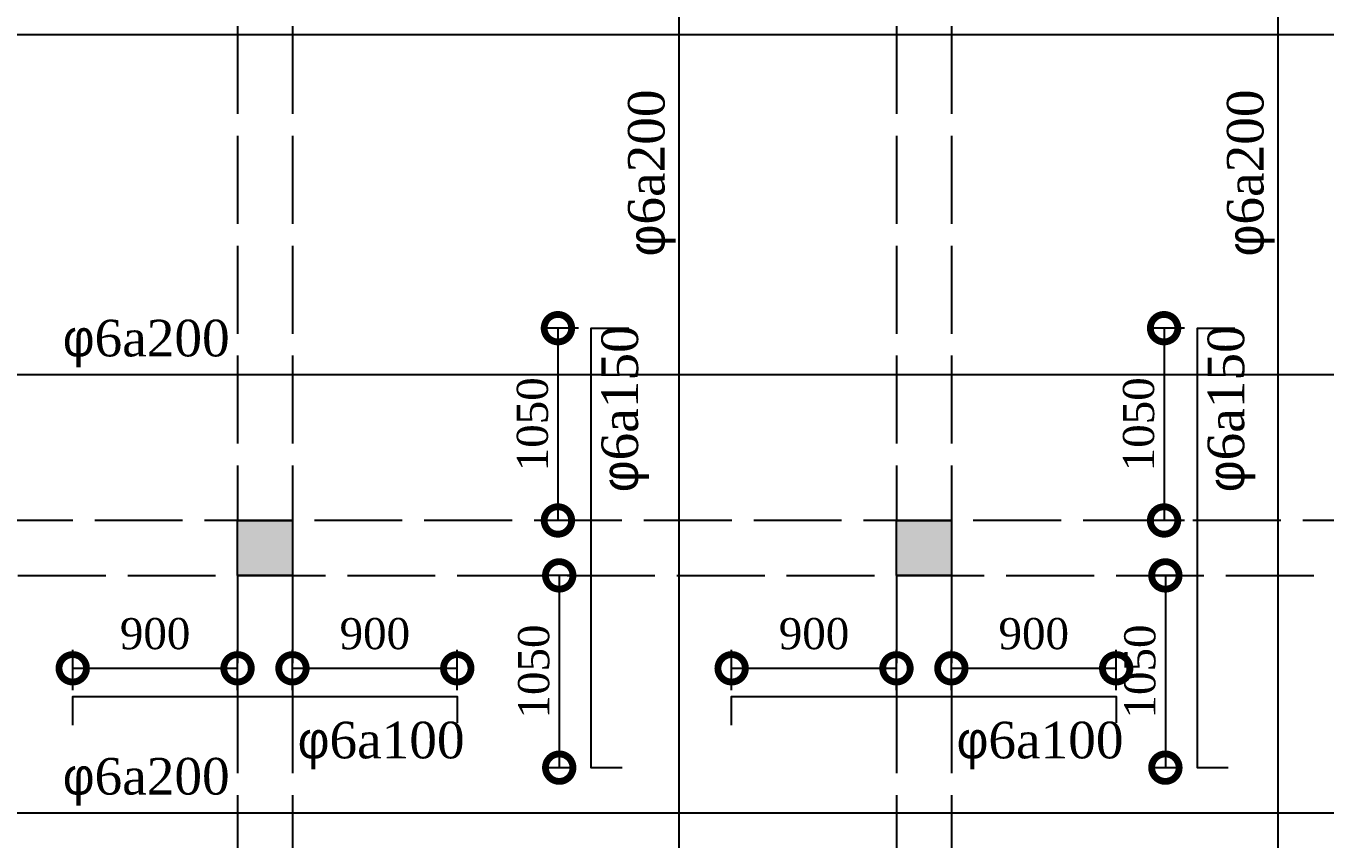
# Model space of a CAD drawing. Extents: x -105064 to -20964, y -943 to 58457.
# Drawn here: x -63152 to -56054, y 33593 to 38033 of the extents above; entities that cross this region are included whole.
import ezdxf

# ---------------------------------------------------------------- set-up
doc = ezdxf.new("R2010")
doc.units = 0
doc.header["$LTSCALE"] = 40
doc.linetypes.add('ACAD_ISO02W100', pattern=[15, 12, -3])
doc.layers.get('0').update_dxf_attribs({"linetype": 'CONTINUOUS'})
doc.layers.get('DEFPOINTS').update_dxf_attribs({"linetype": 'CONTINUOUS'})
for name, color, linetype in [('COT', 3, 'CONTINUOUS'), ('KTHUOT', 6, 'CONTINUOUS'), ('MANH', 2, 'CONTINUOUS'), ('TEXT', 7, 'CONTINUOUS'), ('THEP', 1, 'CONTINUOUS')]:
    doc.layers.add(name, color=color, linetype=linetype)
doc.styles.add('VNI-HELVE', font='')
doc.styles.add('VNI-TIMES', font='')
doc.styles.get('VNI-HELVE').set_extended_font_data('VNI-Helve')
doc.styles.get('VNI-TIMES').set_extended_font_data('VNI-Times')
doc.dimstyles.new('D1', dxfattribs={"dimscale": 0, "dimtxt": 300, "dimasz": 250, "dimexe": 250, "dimexo": 0, "dimgap": 160, "dimtad": 1, "dimdec": 0, "dimdsep": 46, "dimtxsty": 'VNI-HELVE', "dimblk1": 'ARCHTICK', "dimblk2": 'ARCHTICK', "dimsah": 1, "dimcen": 2.5, "dimclrd": 6, "dimclre": 6, "dimclrt": 6, "dimadec": 0, "dimazin": 0, "dimtfac": 1, "dimtdec": 0, "dimtmove": 0, "dimatfit": 3, "dimldrblk": 'ARCHTICK', "dimfxl": 1, "dimtolj": 1, "dimtzin": 0, "dimarcsym": 0})

# ---------------------------------------------------------------- blocks, each defined once
blk = doc.blocks.new('_DotSmall')
at = {"color": 0, "linetype": 'ByBlock', "const_width": 0.5}
blk.add_lwpolyline([(-0.0625, 0, 1), (0.0625, 0, 1)], format="xyb", close=True, dxfattribs=at)
blk = doc.blocks.new('*D211')
at = {"layer": 'DEFPOINTS', "color": 0, "linetype": 'Continuous', "transparency": 16777216}
for p in [(-61995.8, 34525.2), (-62896.3, 34335.5), (-61995.8, 34335.5)]:
    blk.add_point(p, dxfattribs=at)
at = {"layer": 'KTHUOT', "color": 9, "linetype": 'Continuous', "lineweight": -2, "transparency": 16777216}
for p, q in [((-62896.3, 34405.5), (-62896.3, 34625.2)), ((-61995.8, 34405.5), (-61995.8, 34625.2)), ((-62896.3, 34525.2), (-61995.8, 34525.2))]:
    blk.add_line(p, q, dxfattribs=at)
at = {"layer": 'KTHUOT', "color": 9, "linetype": 'Continuous', "lineweight": -2, "transparency": 16777216, "xscale": 300, "yscale": 300, "zscale": 300, "rotation": 180}
blk.add_blockref('_DotSmall', (-62896.3, 34525.2), dxfattribs=at)
at = {"layer": 'KTHUOT', "color": 9, "linetype": 'Continuous', "lineweight": -2, "transparency": 16777216, "xscale": 300, "yscale": 300, "zscale": 300}
blk.add_blockref('_DotSmall', (-61995.8, 34525.2), dxfattribs=at)
at = {"layer": 'KTHUOT', "color": 7, "linetype": 'Continuous', "transparency": 16777216, "insert": (-62446.1, 34713.2), "char_height": 170, "attachment_point": 5, "style": 'VNI-TIMES'}
blk.add_mtext('\\A1;900', dxfattribs=at)
blk = doc.blocks.new('_ARCHTICK')
at = {"color": 0, "linetype": 'ByBlock', "const_width": 0.15}
blk.add_lwpolyline([(-0.5, -0.5), (0.5, 0.5)], dxfattribs=at)
blk = doc.blocks.new('*D202')
at = {"layer": 'DEFPOINTS', "color": 0, "linetype": 'Continuous', "transparency": 16777216}
for p in [(-60795.4, 34525.2), (-61695.8, 34335.5), (-60795.4, 34335.5)]:
    blk.add_point(p, dxfattribs=at)
at = {"layer": 'KTHUOT', "color": 9, "linetype": 'Continuous', "lineweight": -2, "transparency": 16777216}
for p, q in [((-61695.8, 34405.5), (-61695.8, 34625.2)), ((-60795.4, 34405.5), (-60795.4, 34625.2)), ((-61695.8, 34525.2), (-60795.4, 34525.2))]:
    blk.add_line(p, q, dxfattribs=at)
at = {"layer": 'KTHUOT', "color": 9, "linetype": 'Continuous', "lineweight": -2, "transparency": 16777216, "xscale": 300, "yscale": 300, "zscale": 300, "rotation": 180}
blk.add_blockref('_DotSmall', (-61695.8, 34525.2), dxfattribs=at)
at = {"layer": 'KTHUOT', "color": 9, "linetype": 'Continuous', "lineweight": -2, "transparency": 16777216, "xscale": 300, "yscale": 300, "zscale": 300}
blk.add_blockref('_DotSmall', (-60795.4, 34525.2), dxfattribs=at)
at = {"layer": 'KTHUOT', "color": 7, "linetype": 'Continuous', "transparency": 16777216, "insert": (-61245.6, 34713.2), "char_height": 170, "attachment_point": 5, "style": 'VNI-TIMES'}
blk.add_mtext('\\A1;900', dxfattribs=at)
blk = doc.blocks.new('*D201')
at = {"layer": 'DEFPOINTS', "color": 0, "linetype": 'Continuous', "transparency": 16777216}
for p in [(-58395.8, 34525.2), (-59296.3, 34335.5), (-58395.8, 34335.5)]:
    blk.add_point(p, dxfattribs=at)
at = {"layer": 'KTHUOT', "color": 9, "linetype": 'Continuous', "lineweight": -2, "transparency": 16777216}
for p, q in [((-59296.3, 34405.5), (-59296.3, 34625.2)), ((-58395.8, 34405.5), (-58395.8, 34625.2)), ((-59296.3, 34525.2), (-58395.8, 34525.2))]:
    blk.add_line(p, q, dxfattribs=at)
at = {"layer": 'KTHUOT', "color": 9, "linetype": 'Continuous', "lineweight": -2, "transparency": 16777216, "xscale": 300, "yscale": 300, "zscale": 300, "rotation": 180}
blk.add_blockref('_DotSmall', (-59296.3, 34525.2), dxfattribs=at)
at = {"layer": 'KTHUOT', "color": 9, "linetype": 'Continuous', "lineweight": -2, "transparency": 16777216, "xscale": 300, "yscale": 300, "zscale": 300}
blk.add_blockref('_DotSmall', (-58395.8, 34525.2), dxfattribs=at)
at = {"layer": 'KTHUOT', "color": 7, "linetype": 'Continuous', "transparency": 16777216, "insert": (-58846.1, 34713.2), "char_height": 170, "attachment_point": 5, "style": 'VNI-TIMES'}
blk.add_mtext('\\A1;900', dxfattribs=at)
blk = doc.blocks.new('*D203')
at = {"layer": 'DEFPOINTS', "color": 0, "linetype": 'Continuous', "transparency": 16777216}
for p in [(-57195.4, 34525.2), (-58095.8, 34335.5), (-57195.4, 34335.5)]:
    blk.add_point(p, dxfattribs=at)
at = {"layer": 'KTHUOT', "color": 9, "linetype": 'Continuous', "lineweight": -2, "transparency": 16777216}
for p, q in [((-58095.8, 34405.5), (-58095.8, 34625.2)), ((-57195.4, 34405.5), (-57195.4, 34625.2)), ((-58095.8, 34525.2), (-57195.4, 34525.2))]:
    blk.add_line(p, q, dxfattribs=at)
at = {"layer": 'KTHUOT', "color": 9, "linetype": 'Continuous', "lineweight": -2, "transparency": 16777216, "xscale": 300, "yscale": 300, "zscale": 300, "rotation": 180}
blk.add_blockref('_DotSmall', (-58095.8, 34525.2), dxfattribs=at)
at = {"layer": 'KTHUOT', "color": 9, "linetype": 'Continuous', "lineweight": -2, "transparency": 16777216, "xscale": 300, "yscale": 300, "zscale": 300}
blk.add_blockref('_DotSmall', (-57195.4, 34525.2), dxfattribs=at)
at = {"layer": 'KTHUOT', "color": 7, "linetype": 'Continuous', "transparency": 16777216, "insert": (-57645.6, 34713.2), "char_height": 170, "attachment_point": 5, "style": 'VNI-TIMES'}
blk.add_mtext('\\A1;900', dxfattribs=at)
blk = doc.blocks.new('*D410')
at = {"layer": 'DEFPOINTS', "color": 0, "linetype": 'Continuous', "transparency": 16777216}
for p in [(-60063, 36382.5), (-60245.4, 35332.4), (-60063, 35332.4)]:
    blk.add_point(p, dxfattribs=at)
at = {"layer": 'KTHUOT', "color": 9, "linetype": 'Continuous', "lineweight": -2, "transparency": 16777216}
for p, q in [((-60133, 36382.5), (-60315.4, 36382.5)), ((-60245.4, 36382.5), (-60245.4, 35332.4)), ((-60133, 35332.4), (-60315.4, 35332.4))]:
    blk.add_line(p, q, dxfattribs=at)
at = {"layer": 'KTHUOT', "color": 9, "linetype": 'Continuous', "lineweight": -2, "transparency": 16777216, "xscale": 300, "yscale": 300, "zscale": 300}
for p, rotation in [((-60245.4, 36382.5), 90), ((-60245.4, 35332.4), 270)]:
    blk.add_blockref('_DotSmall', p, dxfattribs=dict(at, rotation=rotation))
at = {"layer": 'KTHUOT', "color": 7, "linetype": 'Continuous', "transparency": 16777216, "insert": (-60383.8, 35857.5), "char_height": 170, "attachment_point": 5, "rotation": 90, "style": 'VNI-TIMES'}
blk.add_mtext('\\A1;1050', dxfattribs=at)
blk = doc.blocks.new('*D411')
at = {"layer": 'DEFPOINTS', "color": 0, "linetype": 'Continuous', "transparency": 16777216}
for p in [(-60105.4, 35032.4), (-60238.3, 33982.5), (-60105.4, 33982.5)]:
    blk.add_point(p, dxfattribs=at)
at = {"layer": 'KTHUOT', "color": 9, "linetype": 'Continuous', "lineweight": -2, "transparency": 16777216}
for p, q in [((-60175.4, 35032.4), (-60308.3, 35032.4)), ((-60238.3, 35032.4), (-60238.3, 33982.5)), ((-60175.4, 33982.5), (-60308.3, 33982.5))]:
    blk.add_line(p, q, dxfattribs=at)
at = {"layer": 'KTHUOT', "color": 9, "linetype": 'Continuous', "lineweight": -2, "transparency": 16777216, "xscale": 300, "yscale": 300, "zscale": 300}
for p, rotation in [((-60238.3, 35032.4), 90), ((-60238.3, 33982.5), 270)]:
    blk.add_blockref('_DotSmall', p, dxfattribs=dict(at, rotation=rotation))
at = {"layer": 'KTHUOT', "color": 7, "linetype": 'Continuous', "transparency": 16777216, "insert": (-60376.7, 34507.5), "char_height": 170, "attachment_point": 5, "rotation": 90, "style": 'VNI-TIMES'}
blk.add_mtext('\\A1;1050', dxfattribs=at)
blk = doc.blocks.new('*D414')
at = {"layer": 'DEFPOINTS', "color": 0, "linetype": 'Continuous', "transparency": 16777216}
for p in [(-56751.2, 36382.5), (-56933.6, 35332.4), (-56751.2, 35332.4)]:
    blk.add_point(p, dxfattribs=at)
at = {"layer": 'KTHUOT', "color": 9, "linetype": 'Continuous', "lineweight": -2, "transparency": 16777216}
for p, q in [((-56821.2, 36382.5), (-57003.6, 36382.5)), ((-56933.6, 36382.5), (-56933.6, 35332.4)), ((-56821.2, 35332.4), (-57003.6, 35332.4))]:
    blk.add_line(p, q, dxfattribs=at)
at = {"layer": 'KTHUOT', "color": 9, "linetype": 'Continuous', "lineweight": -2, "transparency": 16777216, "xscale": 300, "yscale": 300, "zscale": 300}
for p, rotation in [((-56933.6, 36382.5), 90), ((-56933.6, 35332.4), 270)]:
    blk.add_blockref('_DotSmall', p, dxfattribs=dict(at, rotation=rotation))
at = {"layer": 'KTHUOT', "color": 7, "linetype": 'Continuous', "transparency": 16777216, "insert": (-57072, 35857.5), "char_height": 170, "attachment_point": 5, "rotation": 90, "style": 'VNI-TIMES'}
blk.add_mtext('\\A1;1050', dxfattribs=at)
blk = doc.blocks.new('*D415')
at = {"layer": 'DEFPOINTS', "color": 0, "linetype": 'Continuous', "transparency": 16777216}
for p in [(-56793.6, 35032.4), (-56926.5, 33982.5), (-56793.6, 33982.5)]:
    blk.add_point(p, dxfattribs=at)
at = {"layer": 'KTHUOT', "color": 9, "linetype": 'Continuous', "lineweight": -2, "transparency": 16777216}
for p, q in [((-56863.6, 35032.4), (-56996.5, 35032.4)), ((-56926.5, 35032.4), (-56926.5, 33982.5)), ((-56863.6, 33982.5), (-56996.5, 33982.5))]:
    blk.add_line(p, q, dxfattribs=at)
at = {"layer": 'KTHUOT', "color": 9, "linetype": 'Continuous', "lineweight": -2, "transparency": 16777216, "xscale": 300, "yscale": 300, "zscale": 300}
for p, rotation in [((-56926.5, 35032.4), 90), ((-56926.5, 33982.5), 270)]:
    blk.add_blockref('_DotSmall', p, dxfattribs=dict(at, rotation=rotation))
at = {"layer": 'KTHUOT', "color": 7, "linetype": 'Continuous', "transparency": 16777216, "insert": (-57064.9, 34507.5), "char_height": 170, "attachment_point": 5, "rotation": 90, "style": 'VNI-TIMES'}
blk.add_mtext('\\A1;1050', dxfattribs=at)

msp = doc.modelspace()

# ---------------------------------------------------------------- linework, layer by layer
at = {"layer": 'COT'}
for points in [[(-61695.8, 35032.4), (-61995.8, 35032.4), (-61995.8, 35332.4), (-61695.8, 35332.4)], [(-58095.8, 35032.4), (-58395.8, 35032.4), (-58395.8, 35332.4), (-58095.8, 35332.4)]]:
    msp.add_lwpolyline(points, close=True, dxfattribs=at)
for points in [[(-61695.8, 35032.4), (-61995.8, 35032.4), (-61695.8, 35332.4), (-61995.8, 35332.4)], [(-58095.8, 35032.4), (-58395.8, 35032.4), (-58095.8, 35332.4), (-58395.8, 35332.4)]]:
    msp.add_solid(points, dxfattribs=at)
at = {"layer": 'MANH', "linetype": 'ACAD_ISO02W100'}
for p, q in [((-61995.8, 39232.4), (-61995.8, 35332.4)), ((-61695.8, 39232.4), (-61695.8, 35332.4)), ((-58395.8, 39232.4), (-58395.8, 35332.4)), ((-58095.8, 39232.4), (-58095.8, 35332.4)), ((-61695.8, 35332.4), (-65295.8, 35332.4)), ((-58095.8, 35332.4), (-61695.8, 35332.4)), ((-54495.8, 35332.4), (-58095.8, 35332.4)), ((-65595.8, 35032.4), (-61995.8, 35032.4)), ((-61995.8, 35032.4), (-61995.8, 31132.4)), ((-61995.8, 35032.4), (-58395.8, 35032.4)), ((-61695.8, 35032.4), (-61695.8, 31132.4)), ((-58395.8, 35032.4), (-58395.8, 31132.4)), ((-58395.8, 35032.4), (-54795.8, 35032.4)), ((-58095.8, 35032.4), (-58095.8, 31132.4))]:
    msp.add_line(p, q, dxfattribs=at)
at = {"layer": 'THEP'}
for points in [[(-59647.7, 39314.6), (-59647.7, 39385.7, -1), (-59584.4, 39385.7), (-59584.4, 30947.3, -1), (-59655.5, 30947.3), (-59655.5, 31010.5)], [(-56375.4, 39314.6), (-56375.4, 39385.7, -1), (-56312.2, 39385.7), (-56312.2, 30947.3, -1), (-56383.2, 30947.3), (-56383.2, 31010.5)], [(-67096.1, 38029.1), (-67147.1, 38029.1, 1), (-67147.1, 37986.7), (-49341.5, 37986.7, 1), (-49341.5, 38028.6), (-49375.5, 38028.6)], [(-37886, 36217.9), (-37800.8, 36217.9, -1), (-37800.8, 36127.6), (-37800.8, 36127.6), (-71471.3, 36127.6, -1), (-71471.3, 36212.5), (-71407.2, 36212.5)], [(-37886, 33825.2), (-37800.8, 33825.2, -1), (-37800.8, 33734.9), (-37800.8, 33734.9), (-71471.3, 33734.9, -1), (-71471.3, 33819.7), (-71407.2, 33819.7)]]:
    msp.add_lwpolyline(points, format="xyb", dxfattribs=at)
for points in [[(-59895.1, 33982.5), (-60063, 33982.5), (-60063, 36382.5), (-59858.1, 36382.5)], [(-56583.3, 33982.5), (-56751.2, 33982.5), (-56751.2, 36382.5), (-56546.3, 36382.5)], [(-62896.5, 34214.6), (-62896.5, 34371.5), (-60796.1, 34371.5), (-60796.1, 34226.7)], [(-59296.5, 34214.6), (-59296.5, 34371.5), (-57196.1, 34371.5), (-57196.1, 34226.7)]]:
    msp.add_lwpolyline(points, dxfattribs=at)

# ---------------------------------------------------------------- texts
at = {"layer": 'TEXT', "char_height": 200, "width": 982.857, "attachment_point": 1, "rotation": 90, "style": 'VNI-TIMES'}
for s, insert in [('{\\fSymbol|b0|i0|c2|p16;f}6a200', (-59862.5, 36774.5)), ('{\\fSymbol|b0|i0|c2|p16;f}6a200', (-56590.3, 36774.5)), ('{\\fSymbol|b0|i0|c2|p16;f}6a150', (-60007.7, 35486.7)), ('{\\fSymbol|b0|i0|c2|p16;f}6a150', (-56695.9, 35486.7))]:
    msp.add_mtext(s, dxfattribs=dict(at, insert=insert))
at = {"layer": 'TEXT', "char_height": 200, "width": 982.857, "attachment_point": 1, "style": 'VNI-TIMES'}
for s, insert in [('{\\fSymbol|b0|i0|c2|p16;f}6a200', (-62950.4, 36428.4)), ('{\\fSymbol|b0|i0|c2|p16;f}6a100', (-61667, 34233.3)), ('{\\fSymbol|b0|i0|c2|p16;f}6a100', (-58067, 34233.3)), ('{\\fSymbol|b0|i0|c2|p16;f}6a200', (-62950.4, 34035.6))]:
    msp.add_mtext(s, dxfattribs=dict(at, insert=insert))

# ---------------------------------------------------------------- dimensions: what is measured, and where the dimension line sits
at = {"layer": 'KTHUOT', "color": 6, "linetype": 'Continuous'}
for base, p1, p2, picture, middle in [((-60245.4, 35332.4), (-60063, 36382.5), (-60063, 35332.4), '*D410', (-60383.8, 35857.5)), ((-56933.6, 35332.4), (-56751.2, 36382.5), (-56751.2, 35332.4), '*D414', (-57072, 35857.5)), ((-60238.3, 33982.5), (-60105.4, 35032.4), (-60105.4, 33982.5), '*D411', (-60376.7, 34507.5)), ((-56926.5, 33982.5), (-56793.6, 35032.4), (-56793.6, 33982.5), '*D415', (-57064.9, 34507.5))]:
    dim = msp.add_linear_dim(base=base, p1=p1, p2=p2, angle=90, dimstyle='D1', override={"dimscale": 1, "dimtxt": 170, "dimasz": 300, "dimexe": 70, "dimexo": 70, "dimgap": 50, "dimtxsty": 'VNI-TIMES', "dimblk1": 'DotSmall', "dimblk2": 'DotSmall', "dimclrd": 9, "dimclre": 9, "dimclrt": 7}, dxfattribs=at)
    dim.commit()
    dim.dimension.update_dxf_attribs({"geometry": picture, "text_midpoint": middle})
for base, p1, p2, picture, middle in [((-61995.8347, 34525.1597), (-62896.2719, 34335.519), (-61995.8347, 34335.519), '*D211', (-62446.0533, 34713.1864)), ((-60795.4, 34525.2), (-61695.8, 34335.5), (-60795.4, 34335.5), '*D202', (-61245.6, 34713.2)), ((-58395.8347, 34525.1597), (-59296.2719, 34335.519), (-58395.8347, 34335.519), '*D201', (-58846.0533, 34713.1864)), ((-57195.4, 34525.2), (-58095.8, 34335.5), (-57195.4, 34335.5), '*D203', (-57645.6, 34713.2))]:
    dim = msp.add_linear_dim(base=base, p1=p1, p2=p2, dimstyle='D1', override={"dimscale": 1, "dimtxt": 170, "dimasz": 300, "dimexe": 100, "dimexo": 70, "dimgap": 100, "dimtxsty": 'VNI-TIMES', "dimblk1": 'DotSmall', "dimblk2": 'DotSmall', "dimclrd": 9, "dimclre": 9, "dimclrt": 7}, dxfattribs=at)
    dim.commit()
    dim.dimension.update_dxf_attribs({"geometry": picture, "text_midpoint": middle})

doc.saveas('drawing.dxf')
